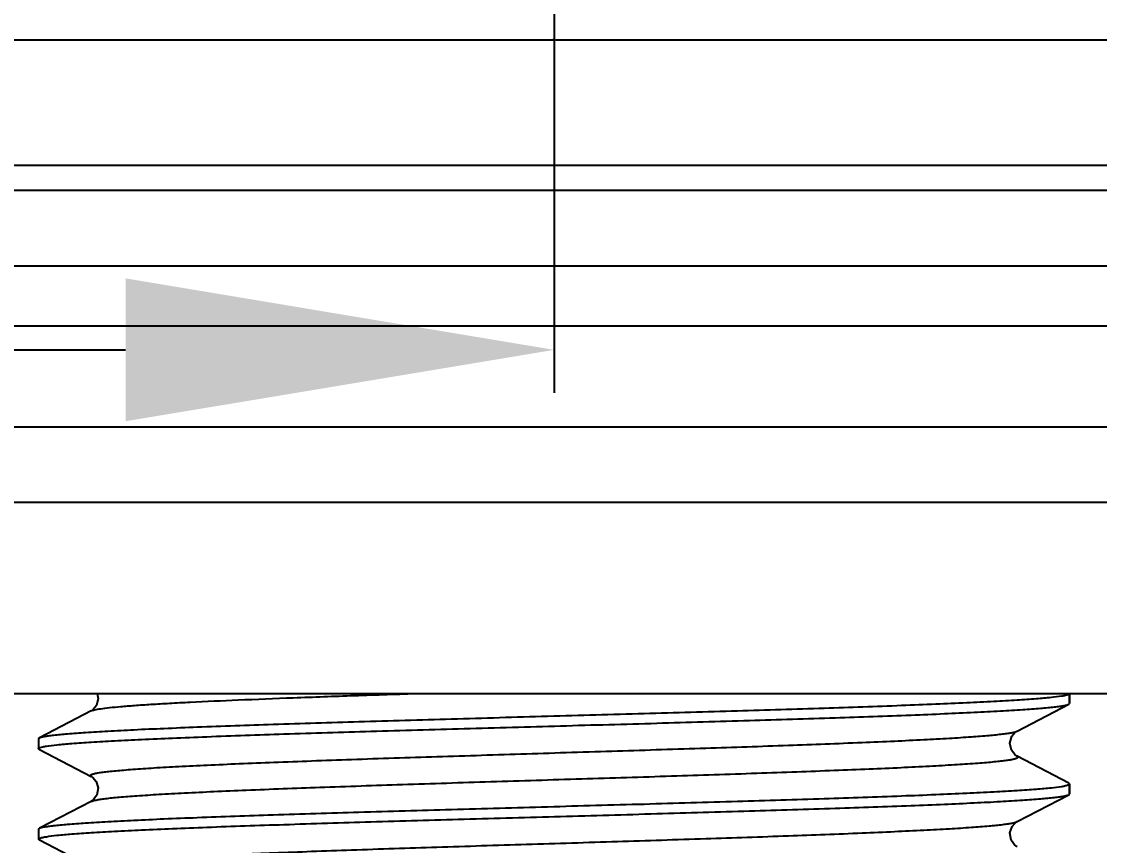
# Model space of a CAD drawing. Header units: millimetres. Extents: x 3495 to 4455, y 26793 to 27144.
# Drawn here: x 4217.51 to 4238.89, y 26972.76 to 26989.1 of the extents above; entities that cross this region are included whole.
import ezdxf

# ---------------------------------------------------------------- set-up
doc = ezdxf.new("R2010")
doc.units = ezdxf.units.MM
doc.styles.get("Standard").update_dxf_attribs({"font": ''})
doc.styles.get('Standard').set_extended_font_data('SimSun')
doc.dimstyles.new('副本 ISO-25-2bei', dxfattribs={"dimscale": 1.7, "dimtxt": 5, "dimasz": 5, "dimexe": 0.5, "dimexo": 0.625, "dimgap": 1, "dimtad": 1, "dimlfac": 0.0393, "dimdsep": 46, "dimtxsty": 'Standard', "dimcen": 2.5, "dimclrd": 1, "dimclre": 1, "dimclrt": 3, "dimadec": 0, "dimazin": 0, "dimtfac": 1, "dimtmove": 0, "dimatfit": 3, "dimfxl": 0, "dimarcsym": 0})

# ---------------------------------------------------------------- blocks, each defined once
blk = doc.blocks.new('*D17')
at = {"color": 1, "lineweight": -2, "transparency": 16777216}
for p, q in [((4128.579, 27040.743), (4128.579, 26981.739)), ((4228.078, 27004.13), (4228.078, 26981.739)), ((4137.079, 26982.589), (4219.578, 26982.589))]:
    blk.add_line(p, q, dxfattribs=at)
at = {"color": 1, "transparency": 16777216}
for points in [[(4137.079, 26984.006), (4137.079, 26981.173), (4128.579, 26982.589)], [(4219.578, 26984.006), (4219.578, 26981.173), (4228.078, 26982.589)]]:
    blk.add_solid(points, dxfattribs=at)
at = {"layer": 'Defpoints', "color": 0, "transparency": 16777216}
for p in [(4128.579, 27041.805), (4228.078, 27005.193), (4228.078, 26982.589)]:
    blk.add_point(p, dxfattribs=at)
at = {"color": 3, "transparency": 16777216, "insert": (4178.328, 26988.539), "char_height": 8.5, "attachment_point": 5}
blk.add_mtext('3.91', dxfattribs=at)

msp = doc.modelspace()

# ---------------------------------------------------------------- linework, layer by layer
for points in [[(4205.884, 26988.74), (4205.884, 26988.74), (4250.27, 26988.74), (4250.27, 26988.74)], [(4250.042, 26986.247), (4250.042, 26986.247), (4206.114, 26986.247), (4206.114, 26986.247)], [(4249.273, 26985.749), (4249.273, 26985.749), (4206.882, 26985.749), (4206.882, 26985.749)], [(4205.884, 26984.253), (4205.884, 26984.253), (4250.27, 26984.253), (4250.27, 26984.253)], [(4246.766, 26983.057), (4246.766, 26983.057), (4209.389, 26983.057), (4209.389, 26983.057)], [(4211.464, 26981.062), (4211.464, 26981.062), (4244.692, 26981.062), (4244.692, 26981.062)], [(4211.464, 26979.566), (4211.464, 26979.566), (4244.692, 26979.566), (4244.692, 26979.566)], [(4213.505, 26975.777), (4213.505, 26975.777), (4242.649, 26975.777), (4242.649, 26975.777)], [(4238.301, 26975.777), (4238.301, 26975.777), (4238.301, 26975.777), (4238.301, 26975.777)], [(4238.301, 26975.777), (4238.301, 26975.777), (4238.301, 26975.578), (4238.301, 26975.578)], [(4238.301, 26975.777), (4238.301, 26975.777), (4238.301, 26975.777), (4238.301, 26975.777)], [(4238.301, 26975.578), (4238.301, 26975.578), (4238.301, 26975.777), (4238.301, 26975.777)], [(4237.262, 26975.028), (4237.262, 26975.028), (4238.286, 26975.563), (4238.286, 26975.563)], [(4238.286, 26975.563), (4238.286, 26975.563), (4238.301, 26975.578), (4238.301, 26975.578)], [(4238.286, 26975.563), (4238.286, 26975.563), (4238.286, 26975.563), (4238.286, 26975.563)], [(4238.301, 26975.578), (4238.301, 26975.578), (4238.301, 26975.578), (4238.301, 26975.578)], [(4218.893, 26975.429), (4218.893, 26975.429), (4217.868, 26974.895), (4217.868, 26974.895)], [(4218.893, 26975.429), (4218.893, 26975.429), (4218.893, 26975.429), (4218.893, 26975.429)], [(4237.258, 26975.027), (4237.258, 26975.027), (4237.262, 26975.028), (4237.262, 26975.028)], [(4237.262, 26975.028), (4237.262, 26975.028), (4237.262, 26975.028), (4237.262, 26975.028)], [(4217.853, 26974.88), (4217.853, 26974.88), (4217.868, 26974.895), (4217.868, 26974.895)], [(4217.853, 26974.88), (4217.853, 26974.88), (4217.853, 26974.88), (4217.853, 26974.88)], [(4217.853, 26974.88), (4217.853, 26974.88), (4217.853, 26974.68), (4217.853, 26974.68)], [(4217.868, 26974.895), (4217.868, 26974.895), (4217.868, 26974.895), (4217.868, 26974.895)], [(4217.868, 26974.665), (4217.868, 26974.665), (4217.853, 26974.68), (4217.853, 26974.68)], [(4217.868, 26974.665), (4217.868, 26974.665), (4218.893, 26974.131), (4218.893, 26974.131)], [(4238.286, 26973.998), (4238.286, 26973.998), (4237.262, 26974.532), (4237.262, 26974.532)], [(4238.301, 26973.982), (4238.301, 26973.982), (4238.286, 26973.998), (4238.286, 26973.998)], [(4238.301, 26973.982), (4238.301, 26973.982), (4238.301, 26973.982), (4238.301, 26973.982)], [(4238.301, 26973.982), (4238.301, 26973.982), (4238.301, 26973.783), (4238.301, 26973.783)], [(4238.301, 26973.982), (4238.301, 26973.982), (4238.301, 26973.982), (4238.301, 26973.982)], [(4238.301, 26973.783), (4238.301, 26973.783), (4238.301, 26973.982), (4238.301, 26973.982)], [(4218.893, 26973.634), (4218.893, 26973.634), (4217.868, 26973.101), (4217.868, 26973.101)], [(4218.893, 26973.634), (4218.893, 26973.634), (4218.893, 26973.634), (4218.893, 26973.634)], [(4237.262, 26973.234), (4237.262, 26973.234), (4238.286, 26973.768), (4238.286, 26973.768)], [(4238.286, 26973.768), (4238.286, 26973.768), (4238.301, 26973.783), (4238.301, 26973.783)], [(4238.286, 26973.768), (4238.286, 26973.768), (4238.286, 26973.768), (4238.286, 26973.768)], [(4238.301, 26973.783), (4238.301, 26973.783), (4238.301, 26973.783), (4238.301, 26973.783)], [(4237.26, 26973.233), (4237.26, 26973.233), (4237.262, 26973.234), (4237.262, 26973.234)], [(4237.262, 26973.234), (4237.262, 26973.234), (4237.262, 26973.234), (4237.262, 26973.234)], [(4217.853, 26973.085), (4217.853, 26973.085), (4217.868, 26973.101), (4217.868, 26973.101)], [(4217.853, 26973.085), (4217.853, 26973.085), (4217.853, 26973.085), (4217.853, 26973.085)], [(4217.853, 26973.085), (4217.853, 26973.085), (4217.853, 26972.886), (4217.853, 26972.886)], [(4217.868, 26973.101), (4217.868, 26973.101), (4217.868, 26973.101), (4217.868, 26973.101)], [(4217.868, 26972.871), (4217.868, 26972.871), (4217.853, 26972.886), (4217.853, 26972.886)], [(4217.868, 26972.871), (4217.868, 26972.871), (4218.893, 26972.336), (4218.893, 26972.336)]]:
    msp.add_open_spline(points, degree=3)
for points, knots in [([(4228.088, 26988.74), (4228.088, 26988.746), (4228.083, 26988.75), (4228.078, 26988.75), (4228.078, 26988.75), (4228.072, 26988.75), (4228.068, 26988.746), (4228.068, 26988.74), (4228.068, 26988.74), (4228.068, 26988.734), (4228.072, 26988.73), (4228.078, 26988.73), (4228.078, 26988.73), (4228.083, 26988.73), (4228.088, 26988.734), (4228.088, 26988.74)], [0, 0, 0, 0, 0.25, 0.25, 0.25, 0.25, 0.5, 0.5, 0.5, 0.5, 0.75, 0.75, 0.75, 0.75, 1, 1, 1, 1]), ([(4219.012, 26975.777), (4219.012, 26975.777), (4219.037, 26975.677), (4219.037, 26975.677), (4219.037, 26975.677), (4219.037, 26975.677), (4218.999, 26975.536), (4218.999, 26975.536), (4218.999, 26975.536), (4218.999, 26975.536), (4218.933, 26975.456), (4218.933, 26975.456), (4218.933, 26975.456), (4218.933, 26975.456), (4218.893, 26975.429), (4218.893, 26975.429)], [0, 0, 0, 0, 0.25, 0.25, 0.25, 0.25, 0.5, 0.5, 0.5, 0.5, 0.75, 0.75, 0.75, 0.75, 1, 1, 1, 1]), ([(4218.893, 26975.429), (4218.902, 26975.434), (4218.911, 26975.437), (4218.92, 26975.441), (4218.92, 26975.441), (4218.934, 26975.445), (4218.948, 26975.448), (4218.962, 26975.451), (4218.962, 26975.451), (4219.002, 26975.46), (4219.042, 26975.467), (4219.082, 26975.473), (4219.082, 26975.473), (4219.14, 26975.481), (4219.198, 26975.488), (4219.256, 26975.495), (4219.256, 26975.495), (4219.331, 26975.503), (4219.406, 26975.51), (4219.48, 26975.516), (4219.48, 26975.516), (4219.572, 26975.524), (4219.663, 26975.531), (4219.755, 26975.538), (4219.755, 26975.538), (4219.863, 26975.546), (4219.97, 26975.553), (4220.077, 26975.56), (4220.077, 26975.56), (4220.2, 26975.568), (4220.323, 26975.574), (4220.446, 26975.582), (4220.446, 26975.582), (4220.584, 26975.589), (4220.722, 26975.597), (4220.859, 26975.603), (4220.859, 26975.603), (4221.175, 26975.619), (4221.492, 26975.633), (4221.809, 26975.647), (4221.809, 26975.647), (4222.173, 26975.662), (4222.538, 26975.677), (4222.903, 26975.691), (4222.903, 26975.691), (4223.307, 26975.706), (4223.712, 26975.72), (4224.117, 26975.734), (4224.117, 26975.734), (4224.551, 26975.749), (4224.987, 26975.763), (4225.422, 26975.777)], [0, 0, 0, 0, 0.076923, 0.076923, 0.076923, 0.076923, 0.153846, 0.153846, 0.153846, 0.153846, 0.230769, 0.230769, 0.230769, 0.230769, 0.307692, 0.307692, 0.307692, 0.307692, 0.384615, 0.384615, 0.384615, 0.384615, 0.461538, 0.461538, 0.461538, 0.461538, 0.538462, 0.538462, 0.538462, 0.538462, 0.615385, 0.615385, 0.615385, 0.615385, 0.692308, 0.692308, 0.692308, 0.692308, 0.769231, 0.769231, 0.769231, 0.769231, 0.846154, 0.846154, 0.846154, 0.846154, 0.923077, 0.923077, 0.923077, 0.923077, 1, 1, 1, 1]), ([(4238.269, 26975.755), (4238.277, 26975.757), (4238.284, 26975.76), (4238.291, 26975.765), (4238.291, 26975.765), (4238.295, 26975.767), (4238.299, 26975.77), (4238.3, 26975.775)], [0, 0, 0, 0, 0.5, 0.5, 0.5, 0.5, 1, 1, 1, 1]), ([(4217.868, 26974.895), (4217.88, 26974.901), (4217.893, 26974.905), (4217.906, 26974.909), (4217.906, 26974.909), (4217.926, 26974.914), (4217.945, 26974.918), (4217.965, 26974.922), (4217.965, 26974.922), (4217.992, 26974.927), (4218.02, 26974.931), (4218.047, 26974.935), (4218.047, 26974.935), (4218.082, 26974.94), (4218.116, 26974.944), (4218.151, 26974.949), (4218.151, 26974.949), (4218.242, 26974.959), (4218.334, 26974.968), (4218.425, 26974.976), (4218.425, 26974.976), (4218.545, 26974.986), (4218.664, 26974.994), (4218.784, 26975.003), (4218.784, 26975.003), (4218.931, 26975.013), (4219.077, 26975.021), (4219.224, 26975.029), (4219.224, 26975.029), (4219.398, 26975.039), (4219.571, 26975.048), (4219.744, 26975.057), (4219.744, 26975.057), (4219.941, 26975.066), (4220.139, 26975.075), (4220.337, 26975.083), (4220.337, 26975.083), (4220.557, 26975.092), (4220.778, 26975.102), (4220.998, 26975.11), (4220.998, 26975.11), (4221.499, 26975.13), (4222.001, 26975.147), (4222.502, 26975.164), (4222.502, 26975.164), (4223.069, 26975.183), (4223.636, 26975.2), (4224.203, 26975.218), (4224.203, 26975.218), (4224.816, 26975.236), (4225.428, 26975.254), (4226.04, 26975.271), (4226.04, 26975.271), (4226.677, 26975.289), (4227.312, 26975.308), (4227.949, 26975.325), (4227.949, 26975.325), (4228.587, 26975.342), (4229.225, 26975.361), (4229.862, 26975.379), (4229.862, 26975.379), (4230.48, 26975.397), (4231.096, 26975.414), (4231.714, 26975.432), (4231.714, 26975.432), (4232.288, 26975.45), (4232.862, 26975.467), (4233.435, 26975.486), (4233.435, 26975.486), (4233.947, 26975.503), (4234.458, 26975.52), (4234.969, 26975.54), (4234.969, 26975.54), (4235.195, 26975.549), (4235.421, 26975.558), (4235.648, 26975.567), (4235.648, 26975.567), (4235.852, 26975.575), (4236.056, 26975.584), (4236.26, 26975.593), (4236.26, 26975.593), (4236.439, 26975.602), (4236.619, 26975.611), (4236.799, 26975.621), (4236.799, 26975.621), (4236.953, 26975.628), (4237.107, 26975.637), (4237.262, 26975.647), (4237.262, 26975.647), (4237.389, 26975.656), (4237.516, 26975.664), (4237.642, 26975.674), (4237.642, 26975.674), (4237.742, 26975.682), (4237.841, 26975.691), (4237.94, 26975.701), (4237.94, 26975.701), (4238.009, 26975.708), (4238.079, 26975.716), (4238.149, 26975.728), (4238.149, 26975.728), (4238.173, 26975.732), (4238.196, 26975.736), (4238.22, 26975.741), (4238.22, 26975.741), (4238.237, 26975.745), (4238.254, 26975.749), (4238.269, 26975.755)], [0, 0, 0, 0, 0.037037, 0.037037, 0.037037, 0.037037, 0.074074, 0.074074, 0.074074, 0.074074, 0.111111, 0.111111, 0.111111, 0.111111, 0.148148, 0.148148, 0.148148, 0.148148, 0.185185, 0.185185, 0.185185, 0.185185, 0.222222, 0.222222, 0.222222, 0.222222, 0.259259, 0.259259, 0.259259, 0.259259, 0.296296, 0.296296, 0.296296, 0.296296, 0.333333, 0.333333, 0.333333, 0.333333, 0.37037, 0.37037, 0.37037, 0.37037, 0.407407, 0.407407, 0.407407, 0.407407, 0.444444, 0.444444, 0.444444, 0.444444, 0.481481, 0.481481, 0.481481, 0.481481, 0.518519, 0.518519, 0.518519, 0.518519, 0.555556, 0.555556, 0.555556, 0.555556, 0.592593, 0.592593, 0.592593, 0.592593, 0.62963, 0.62963, 0.62963, 0.62963, 0.666667, 0.666667, 0.666667, 0.666667, 0.703704, 0.703704, 0.703704, 0.703704, 0.740741, 0.740741, 0.740741, 0.740741, 0.777778, 0.777778, 0.777778, 0.777778, 0.814815, 0.814815, 0.814815, 0.814815, 0.851852, 0.851852, 0.851852, 0.851852, 0.888889, 0.888889, 0.888889, 0.888889, 0.925926, 0.925926, 0.925926, 0.925926, 0.962963, 0.962963, 0.962963, 0.962963, 1, 1, 1, 1]), ([(4217.886, 26974.703), (4217.902, 26974.709), (4217.918, 26974.713), (4217.935, 26974.716), (4217.935, 26974.716), (4217.958, 26974.722), (4217.982, 26974.726), (4218.006, 26974.73), (4218.006, 26974.73), (4218.075, 26974.741), (4218.146, 26974.749), (4218.216, 26974.757), (4218.216, 26974.757), (4218.315, 26974.767), (4218.413, 26974.776), (4218.512, 26974.783), (4218.512, 26974.783), (4218.639, 26974.793), (4218.767, 26974.802), (4218.894, 26974.811), (4218.894, 26974.811), (4219.047, 26974.82), (4219.202, 26974.829), (4219.356, 26974.837), (4219.356, 26974.837), (4219.536, 26974.847), (4219.715, 26974.856), (4219.896, 26974.864), (4219.896, 26974.864), (4220.099, 26974.874), (4220.303, 26974.882), (4220.507, 26974.891), (4220.507, 26974.891), (4220.733, 26974.9), (4220.959, 26974.91), (4221.186, 26974.918), (4221.186, 26974.918), (4221.697, 26974.937), (4222.208, 26974.954), (4222.719, 26974.972), (4222.719, 26974.972), (4223.293, 26974.99), (4223.867, 26975.008), (4224.442, 26975.025), (4224.442, 26975.025), (4225.058, 26975.043), (4225.676, 26975.062), (4226.292, 26975.079), (4226.292, 26975.079), (4226.93, 26975.097), (4227.568, 26975.115), (4228.206, 26975.133), (4228.206, 26975.133), (4228.842, 26975.151), (4229.479, 26975.168), (4230.115, 26975.186), (4230.115, 26975.186), (4230.727, 26975.204), (4231.34, 26975.222), (4231.952, 26975.24), (4231.952, 26975.24), (4232.519, 26975.257), (4233.085, 26975.275), (4233.653, 26975.294), (4233.653, 26975.294), (4234.154, 26975.311), (4234.655, 26975.328), (4235.157, 26975.347), (4235.157, 26975.347), (4235.377, 26975.356), (4235.597, 26975.365), (4235.818, 26975.375), (4235.818, 26975.375), (4236.015, 26975.383), (4236.213, 26975.392), (4236.411, 26975.401), (4236.411, 26975.401), (4236.584, 26975.41), (4236.757, 26975.419), (4236.93, 26975.428), (4236.93, 26975.428), (4237.077, 26975.436), (4237.224, 26975.446), (4237.371, 26975.455), (4237.371, 26975.455), (4237.491, 26975.463), (4237.611, 26975.472), (4237.73, 26975.482), (4237.73, 26975.482), (4237.822, 26975.49), (4237.913, 26975.498), (4238.004, 26975.509), (4238.004, 26975.509), (4238.038, 26975.513), (4238.073, 26975.517), (4238.108, 26975.522), (4238.108, 26975.522), (4238.136, 26975.526), (4238.162, 26975.53), (4238.19, 26975.535), (4238.19, 26975.535), (4238.21, 26975.539), (4238.23, 26975.544), (4238.25, 26975.549), (4238.25, 26975.549), (4238.262, 26975.553), (4238.274, 26975.557), (4238.286, 26975.563)], [0, 0, 0, 0, 0.037037, 0.037037, 0.037037, 0.037037, 0.074074, 0.074074, 0.074074, 0.074074, 0.111111, 0.111111, 0.111111, 0.111111, 0.148148, 0.148148, 0.148148, 0.148148, 0.185185, 0.185185, 0.185185, 0.185185, 0.222222, 0.222222, 0.222222, 0.222222, 0.259259, 0.259259, 0.259259, 0.259259, 0.296296, 0.296296, 0.296296, 0.296296, 0.333333, 0.333333, 0.333333, 0.333333, 0.37037, 0.37037, 0.37037, 0.37037, 0.407407, 0.407407, 0.407407, 0.407407, 0.444444, 0.444444, 0.444444, 0.444444, 0.481481, 0.481481, 0.481481, 0.481481, 0.518519, 0.518519, 0.518519, 0.518519, 0.555556, 0.555556, 0.555556, 0.555556, 0.592593, 0.592593, 0.592593, 0.592593, 0.62963, 0.62963, 0.62963, 0.62963, 0.666667, 0.666667, 0.666667, 0.666667, 0.703704, 0.703704, 0.703704, 0.703704, 0.740741, 0.740741, 0.740741, 0.740741, 0.777778, 0.777778, 0.777778, 0.777778, 0.814815, 0.814815, 0.814815, 0.814815, 0.851852, 0.851852, 0.851852, 0.851852, 0.888889, 0.888889, 0.888889, 0.888889, 0.925926, 0.925926, 0.925926, 0.925926, 0.962963, 0.962963, 0.962963, 0.962963, 1, 1, 1, 1]), ([(4218.893, 26974.131), (4218.887, 26974.134), (4218.879, 26974.139), (4218.877, 26974.145), (4218.877, 26974.145), (4218.877, 26974.148), (4218.877, 26974.15), (4218.878, 26974.152), (4218.878, 26974.152), (4218.879, 26974.155), (4218.881, 26974.157), (4218.884, 26974.159), (4218.884, 26974.159), (4218.887, 26974.162), (4218.891, 26974.164), (4218.895, 26974.166), (4218.895, 26974.166), (4218.9, 26974.168), (4218.906, 26974.171), (4218.912, 26974.173), (4218.912, 26974.173), (4218.919, 26974.176), (4218.927, 26974.178), (4218.934, 26974.18), (4218.934, 26974.18), (4218.944, 26974.183), (4218.954, 26974.185), (4218.963, 26974.188), (4218.963, 26974.188), (4218.987, 26974.193), (4219.011, 26974.198), (4219.036, 26974.201), (4219.036, 26974.201), (4219.067, 26974.207), (4219.098, 26974.211), (4219.13, 26974.215), (4219.13, 26974.215), (4219.169, 26974.221), (4219.207, 26974.225), (4219.246, 26974.229), (4219.246, 26974.229), (4219.292, 26974.234), (4219.337, 26974.239), (4219.383, 26974.243), (4219.383, 26974.243), (4219.435, 26974.248), (4219.489, 26974.253), (4219.541, 26974.257), (4219.541, 26974.257), (4219.601, 26974.262), (4219.66, 26974.266), (4219.72, 26974.271), (4219.72, 26974.271), (4219.858, 26974.281), (4219.998, 26974.291), (4220.137, 26974.3), (4220.137, 26974.3), (4220.301, 26974.31), (4220.466, 26974.319), (4220.631, 26974.327), (4220.631, 26974.327), (4220.819, 26974.337), (4221.008, 26974.346), (4221.196, 26974.355), (4221.196, 26974.355), (4221.407, 26974.365), (4221.617, 26974.374), (4221.828, 26974.384), (4221.828, 26974.384), (4222.059, 26974.394), (4222.29, 26974.403), (4222.52, 26974.412), (4222.52, 26974.412), (4222.768, 26974.421), (4223.017, 26974.43), (4223.265, 26974.439), (4223.265, 26974.439), (4223.529, 26974.449), (4223.794, 26974.458), (4224.057, 26974.468), (4224.057, 26974.468), (4224.621, 26974.487), (4225.185, 26974.506), (4225.749, 26974.524), (4225.749, 26974.524), (4226.343, 26974.542), (4226.936, 26974.561), (4227.53, 26974.58), (4227.53, 26974.58), (4228.131, 26974.599), (4228.732, 26974.617), (4229.332, 26974.636), (4229.332, 26974.636), (4229.917, 26974.655), (4230.501, 26974.673), (4231.086, 26974.692), (4231.086, 26974.692), (4231.632, 26974.71), (4232.179, 26974.728), (4232.725, 26974.748), (4232.725, 26974.748), (4233.212, 26974.766), (4233.698, 26974.784), (4234.185, 26974.804), (4234.185, 26974.804), (4234.4, 26974.813), (4234.614, 26974.822), (4234.83, 26974.832), (4234.83, 26974.832), (4235.023, 26974.841), (4235.217, 26974.851), (4235.41, 26974.861), (4235.41, 26974.861), (4235.58, 26974.869), (4235.749, 26974.878), (4235.919, 26974.888), (4235.919, 26974.888), (4236.063, 26974.897), (4236.209, 26974.906), (4236.353, 26974.916), (4236.353, 26974.916), (4236.471, 26974.925), (4236.589, 26974.934), (4236.707, 26974.944), (4236.707, 26974.944), (4236.798, 26974.953), (4236.889, 26974.961), (4236.978, 26974.973), (4236.978, 26974.973), (4237.013, 26974.977), (4237.047, 26974.981), (4237.082, 26974.986), (4237.082, 26974.986), (4237.11, 26974.99), (4237.137, 26974.995), (4237.164, 26975), (4237.164, 26975), (4237.184, 26975.004), (4237.204, 26975.008), (4237.224, 26975.014), (4237.224, 26975.014), (4237.237, 26975.018), (4237.25, 26975.023), (4237.262, 26975.028)], [0, 0, 0, 0, 0.027778, 0.027778, 0.027778, 0.027778, 0.055556, 0.055556, 0.055556, 0.055556, 0.083333, 0.083333, 0.083333, 0.083333, 0.111111, 0.111111, 0.111111, 0.111111, 0.138889, 0.138889, 0.138889, 0.138889, 0.166667, 0.166667, 0.166667, 0.166667, 0.194444, 0.194444, 0.194444, 0.194444, 0.222222, 0.222222, 0.222222, 0.222222, 0.25, 0.25, 0.25, 0.25, 0.277778, 0.277778, 0.277778, 0.277778, 0.305556, 0.305556, 0.305556, 0.305556, 0.333333, 0.333333, 0.333333, 0.333333, 0.361111, 0.361111, 0.361111, 0.361111, 0.388889, 0.388889, 0.388889, 0.388889, 0.416667, 0.416667, 0.416667, 0.416667, 0.444444, 0.444444, 0.444444, 0.444444, 0.472222, 0.472222, 0.472222, 0.472222, 0.5, 0.5, 0.5, 0.5, 0.527778, 0.527778, 0.527778, 0.527778, 0.555556, 0.555556, 0.555556, 0.555556, 0.583333, 0.583333, 0.583333, 0.583333, 0.611111, 0.611111, 0.611111, 0.611111, 0.638889, 0.638889, 0.638889, 0.638889, 0.666667, 0.666667, 0.666667, 0.666667, 0.694444, 0.694444, 0.694444, 0.694444, 0.722222, 0.722222, 0.722222, 0.722222, 0.75, 0.75, 0.75, 0.75, 0.777778, 0.777778, 0.777778, 0.777778, 0.805556, 0.805556, 0.805556, 0.805556, 0.833333, 0.833333, 0.833333, 0.833333, 0.861111, 0.861111, 0.861111, 0.861111, 0.888889, 0.888889, 0.888889, 0.888889, 0.916667, 0.916667, 0.916667, 0.916667, 0.944444, 0.944444, 0.944444, 0.944444, 0.972222, 0.972222, 0.972222, 0.972222, 1, 1, 1, 1]), ([(4237.262, 26974.532), (4237.262, 26974.532), (4237.258, 26974.534), (4237.258, 26974.534), (4237.258, 26974.534), (4237.258, 26974.534), (4237.216, 26974.564), (4237.216, 26974.564), (4237.216, 26974.564), (4237.216, 26974.564), (4237.151, 26974.648), (4237.151, 26974.648), (4237.151, 26974.648), (4237.151, 26974.648), (4237.117, 26974.791), (4237.117, 26974.791), (4237.117, 26974.791), (4237.117, 26974.791), (4237.157, 26974.925), (4237.157, 26974.925), (4237.157, 26974.925), (4237.157, 26974.925), (4237.218, 26974.998), (4237.218, 26974.998), (4237.218, 26974.998), (4237.218, 26974.998), (4237.258, 26975.027), (4237.258, 26975.027)], [0, 0, 0, 0, 0.142857, 0.142857, 0.142857, 0.142857, 0.285714, 0.285714, 0.285714, 0.285714, 0.428571, 0.428571, 0.428571, 0.428571, 0.571429, 0.571429, 0.571429, 0.571429, 0.714286, 0.714286, 0.714286, 0.714286, 0.857143, 0.857143, 0.857143, 0.857143, 1, 1, 1, 1]), ([(4217.854, 26974.684), (4217.856, 26974.688), (4217.86, 26974.69), (4217.864, 26974.693), (4217.864, 26974.693), (4217.871, 26974.698), (4217.878, 26974.7), (4217.886, 26974.703)], [0, 0, 0, 0, 0.5, 0.5, 0.5, 0.5, 1, 1, 1, 1]), ([(4217.853, 26974.68), (4217.853, 26974.681), (4217.854, 26974.681), (4217.854, 26974.682), (4217.854, 26974.682), (4217.854, 26974.683), (4217.854, 26974.683), (4217.854, 26974.684)], [0, 0, 0, 0, 0.5, 0.5, 0.5, 0.5, 1, 1, 1, 1]), ([(4218.893, 26973.634), (4218.905, 26973.641), (4218.918, 26973.645), (4218.931, 26973.648), (4218.931, 26973.648), (4218.951, 26973.654), (4218.971, 26973.658), (4218.991, 26973.662), (4218.991, 26973.662), (4219.018, 26973.668), (4219.046, 26973.672), (4219.073, 26973.677), (4219.073, 26973.677), (4219.107, 26973.682), (4219.142, 26973.687), (4219.176, 26973.691), (4219.176, 26973.691), (4219.267, 26973.701), (4219.357, 26973.711), (4219.448, 26973.719), (4219.448, 26973.719), (4219.566, 26973.729), (4219.684, 26973.738), (4219.802, 26973.746), (4219.802, 26973.746), (4219.946, 26973.757), (4220.091, 26973.766), (4220.236, 26973.775), (4220.236, 26973.775), (4220.406, 26973.785), (4220.575, 26973.794), (4220.745, 26973.803), (4220.745, 26973.803), (4220.939, 26973.813), (4221.132, 26973.822), (4221.325, 26973.831), (4221.325, 26973.831), (4221.54, 26973.84), (4221.755, 26973.85), (4221.971, 26973.859), (4221.971, 26973.859), (4222.457, 26973.879), (4222.944, 26973.898), (4223.43, 26973.915), (4223.43, 26973.915), (4223.976, 26973.934), (4224.522, 26973.953), (4225.068, 26973.971), (4225.068, 26973.971), (4225.653, 26973.99), (4226.238, 26974.009), (4226.822, 26974.027), (4226.822, 26974.027), (4227.423, 26974.045), (4228.024, 26974.065), (4228.624, 26974.083), (4228.624, 26974.083), (4229.218, 26974.102), (4229.812, 26974.12), (4230.406, 26974.139), (4230.406, 26974.139), (4230.97, 26974.158), (4231.533, 26974.176), (4232.098, 26974.195), (4232.098, 26974.195), (4232.362, 26974.204), (4232.625, 26974.213), (4232.889, 26974.223), (4232.889, 26974.223), (4233.138, 26974.232), (4233.386, 26974.242), (4233.635, 26974.252), (4233.635, 26974.252), (4233.866, 26974.261), (4234.096, 26974.27), (4234.327, 26974.28), (4234.327, 26974.28), (4234.537, 26974.288), (4234.748, 26974.297), (4234.958, 26974.307), (4234.958, 26974.307), (4235.147, 26974.316), (4235.336, 26974.325), (4235.524, 26974.335), (4235.524, 26974.335), (4235.689, 26974.345), (4235.853, 26974.354), (4236.018, 26974.364), (4236.018, 26974.364), (4236.157, 26974.372), (4236.296, 26974.381), (4236.435, 26974.392), (4236.435, 26974.392), (4236.495, 26974.396), (4236.554, 26974.4), (4236.613, 26974.405), (4236.613, 26974.405), (4236.667, 26974.41), (4236.719, 26974.414), (4236.772, 26974.419), (4236.772, 26974.419), (4236.818, 26974.424), (4236.864, 26974.429), (4236.909, 26974.433), (4236.909, 26974.433), (4236.948, 26974.438), (4236.987, 26974.443), (4237.025, 26974.448), (4237.025, 26974.448), (4237.056, 26974.452), (4237.088, 26974.457), (4237.12, 26974.462), (4237.12, 26974.462), (4237.144, 26974.466), (4237.168, 26974.47), (4237.192, 26974.476), (4237.192, 26974.476), (4237.202, 26974.478), (4237.211, 26974.48), (4237.22, 26974.483), (4237.22, 26974.483), (4237.228, 26974.485), (4237.235, 26974.487), (4237.242, 26974.49), (4237.242, 26974.49), (4237.248, 26974.492), (4237.254, 26974.494), (4237.26, 26974.497), (4237.26, 26974.497), (4237.264, 26974.499), (4237.267, 26974.501), (4237.272, 26974.504), (4237.272, 26974.504), (4237.274, 26974.506), (4237.276, 26974.508), (4237.277, 26974.511), (4237.277, 26974.511), (4237.278, 26974.513), (4237.278, 26974.516), (4237.277, 26974.517), (4237.277, 26974.517), (4237.276, 26974.525), (4237.268, 26974.528), (4237.262, 26974.532)], [0, 0, 0, 0, 0.027778, 0.027778, 0.027778, 0.027778, 0.055556, 0.055556, 0.055556, 0.055556, 0.083333, 0.083333, 0.083333, 0.083333, 0.111111, 0.111111, 0.111111, 0.111111, 0.138889, 0.138889, 0.138889, 0.138889, 0.166667, 0.166667, 0.166667, 0.166667, 0.194444, 0.194444, 0.194444, 0.194444, 0.222222, 0.222222, 0.222222, 0.222222, 0.25, 0.25, 0.25, 0.25, 0.277778, 0.277778, 0.277778, 0.277778, 0.305556, 0.305556, 0.305556, 0.305556, 0.333333, 0.333333, 0.333333, 0.333333, 0.361111, 0.361111, 0.361111, 0.361111, 0.388889, 0.388889, 0.388889, 0.388889, 0.416667, 0.416667, 0.416667, 0.416667, 0.444444, 0.444444, 0.444444, 0.444444, 0.472222, 0.472222, 0.472222, 0.472222, 0.5, 0.5, 0.5, 0.5, 0.527778, 0.527778, 0.527778, 0.527778, 0.555556, 0.555556, 0.555556, 0.555556, 0.583333, 0.583333, 0.583333, 0.583333, 0.611111, 0.611111, 0.611111, 0.611111, 0.638889, 0.638889, 0.638889, 0.638889, 0.666667, 0.666667, 0.666667, 0.666667, 0.694444, 0.694444, 0.694444, 0.694444, 0.722222, 0.722222, 0.722222, 0.722222, 0.75, 0.75, 0.75, 0.75, 0.777778, 0.777778, 0.777778, 0.777778, 0.805556, 0.805556, 0.805556, 0.805556, 0.833333, 0.833333, 0.833333, 0.833333, 0.861111, 0.861111, 0.861111, 0.861111, 0.888889, 0.888889, 0.888889, 0.888889, 0.916667, 0.916667, 0.916667, 0.916667, 0.944444, 0.944444, 0.944444, 0.944444, 0.972222, 0.972222, 0.972222, 0.972222, 1, 1, 1, 1]), ([(4218.893, 26974.131), (4218.893, 26974.131), (4218.897, 26974.129), (4218.897, 26974.129), (4218.897, 26974.129), (4218.897, 26974.129), (4218.936, 26974.102), (4218.936, 26974.102), (4218.936, 26974.102), (4218.936, 26974.102), (4218.995, 26974.031), (4218.995, 26974.031), (4218.995, 26974.031), (4218.995, 26974.031), (4219.037, 26973.902), (4219.037, 26973.902), (4219.037, 26973.902), (4219.037, 26973.902), (4219.008, 26973.758), (4219.008, 26973.758), (4219.008, 26973.758), (4219.008, 26973.758), (4218.942, 26973.669), (4218.942, 26973.669), (4218.942, 26973.669), (4218.942, 26973.669), (4218.896, 26973.636), (4218.896, 26973.636), (4218.896, 26973.636), (4218.896, 26973.636), (4218.893, 26973.634), (4218.893, 26973.634)], [0, 0, 0, 0, 0.125, 0.125, 0.125, 0.125, 0.25, 0.25, 0.25, 0.25, 0.375, 0.375, 0.375, 0.375, 0.5, 0.5, 0.5, 0.5, 0.625, 0.625, 0.625, 0.625, 0.75, 0.75, 0.75, 0.75, 0.875, 0.875, 0.875, 0.875, 1, 1, 1, 1]), ([(4217.868, 26973.101), (4217.88, 26973.107), (4217.893, 26973.111), (4217.906, 26973.114), (4217.906, 26973.114), (4217.926, 26973.119), (4217.945, 26973.123), (4217.965, 26973.127), (4217.965, 26973.127), (4217.992, 26973.132), (4218.02, 26973.136), (4218.047, 26973.141), (4218.047, 26973.141), (4218.082, 26973.146), (4218.116, 26973.15), (4218.151, 26973.154), (4218.151, 26973.154), (4218.242, 26973.165), (4218.334, 26973.173), (4218.425, 26973.181), (4218.425, 26973.181), (4218.545, 26973.191), (4218.664, 26973.2), (4218.784, 26973.208), (4218.784, 26973.208), (4218.931, 26973.218), (4219.077, 26973.226), (4219.224, 26973.235), (4219.224, 26973.235), (4219.398, 26973.244), (4219.571, 26973.253), (4219.744, 26973.262), (4219.744, 26973.262), (4219.941, 26973.271), (4220.139, 26973.28), (4220.337, 26973.289), (4220.337, 26973.289), (4220.557, 26973.298), (4220.778, 26973.307), (4220.998, 26973.315), (4220.998, 26973.315), (4221.499, 26973.335), (4222.001, 26973.352), (4222.502, 26973.369), (4222.502, 26973.369), (4223.069, 26973.388), (4223.636, 26973.406), (4224.203, 26973.423), (4224.203, 26973.423), (4224.816, 26973.441), (4225.428, 26973.459), (4226.04, 26973.476), (4226.04, 26973.476), (4226.677, 26973.495), (4227.312, 26973.512), (4227.949, 26973.53), (4227.949, 26973.53), (4228.587, 26973.548), (4229.225, 26973.566), (4229.862, 26973.583), (4229.862, 26973.583), (4230.48, 26973.602), (4231.096, 26973.619), (4231.714, 26973.637), (4231.714, 26973.637), (4232.288, 26973.655), (4232.862, 26973.672), (4233.435, 26973.691), (4233.435, 26973.691), (4233.947, 26973.708), (4234.458, 26973.726), (4234.969, 26973.745), (4234.969, 26973.745), (4235.195, 26973.754), (4235.421, 26973.762), (4235.648, 26973.772), (4235.648, 26973.772), (4235.852, 26973.78), (4236.056, 26973.79), (4236.26, 26973.799), (4236.26, 26973.799), (4236.439, 26973.807), (4236.619, 26973.816), (4236.799, 26973.825), (4236.799, 26973.825), (4236.953, 26973.834), (4237.107, 26973.843), (4237.262, 26973.853), (4237.262, 26973.853), (4237.389, 26973.86), (4237.516, 26973.869), (4237.642, 26973.879), (4237.642, 26973.879), (4237.742, 26973.888), (4237.841, 26973.896), (4237.94, 26973.906), (4237.94, 26973.906), (4238.009, 26973.913), (4238.079, 26973.922), (4238.149, 26973.933), (4238.149, 26973.933), (4238.173, 26973.937), (4238.196, 26973.942), (4238.22, 26973.947), (4238.22, 26973.947), (4238.237, 26973.95), (4238.254, 26973.954), (4238.269, 26973.96)], [0, 0, 0, 0, 0.037037, 0.037037, 0.037037, 0.037037, 0.074074, 0.074074, 0.074074, 0.074074, 0.111111, 0.111111, 0.111111, 0.111111, 0.148148, 0.148148, 0.148148, 0.148148, 0.185185, 0.185185, 0.185185, 0.185185, 0.222222, 0.222222, 0.222222, 0.222222, 0.259259, 0.259259, 0.259259, 0.259259, 0.296296, 0.296296, 0.296296, 0.296296, 0.333333, 0.333333, 0.333333, 0.333333, 0.37037, 0.37037, 0.37037, 0.37037, 0.407407, 0.407407, 0.407407, 0.407407, 0.444444, 0.444444, 0.444444, 0.444444, 0.481481, 0.481481, 0.481481, 0.481481, 0.518519, 0.518519, 0.518519, 0.518519, 0.555556, 0.555556, 0.555556, 0.555556, 0.592593, 0.592593, 0.592593, 0.592593, 0.62963, 0.62963, 0.62963, 0.62963, 0.666667, 0.666667, 0.666667, 0.666667, 0.703704, 0.703704, 0.703704, 0.703704, 0.740741, 0.740741, 0.740741, 0.740741, 0.777778, 0.777778, 0.777778, 0.777778, 0.814815, 0.814815, 0.814815, 0.814815, 0.851852, 0.851852, 0.851852, 0.851852, 0.888889, 0.888889, 0.888889, 0.888889, 0.925926, 0.925926, 0.925926, 0.925926, 0.962963, 0.962963, 0.962963, 0.962963, 1, 1, 1, 1]), ([(4238.269, 26973.96), (4238.277, 26973.962), (4238.284, 26973.966), (4238.291, 26973.97), (4238.291, 26973.97), (4238.295, 26973.972), (4238.299, 26973.976), (4238.3, 26973.98)], [0, 0, 0, 0, 0.5, 0.5, 0.5, 0.5, 1, 1, 1, 1]), ([(4238.3, 26973.98), (4238.301, 26973.98), (4238.301, 26973.981), (4238.301, 26973.981), (4238.301, 26973.981), (4238.301, 26973.981), (4238.301, 26973.982), (4238.301, 26973.982)], [0, 0, 0, 0, 0.5, 0.5, 0.5, 0.5, 1, 1, 1, 1]), ([(4217.886, 26972.908), (4217.902, 26972.914), (4217.918, 26972.918), (4217.935, 26972.921), (4217.935, 26972.921), (4217.958, 26972.927), (4217.982, 26972.931), (4218.006, 26972.935), (4218.006, 26972.935), (4218.075, 26972.946), (4218.146, 26972.954), (4218.216, 26972.962), (4218.216, 26972.962), (4218.315, 26972.972), (4218.413, 26972.981), (4218.512, 26972.989), (4218.512, 26972.989), (4218.639, 26972.999), (4218.767, 26973.008), (4218.894, 26973.016), (4218.894, 26973.016), (4219.047, 26973.025), (4219.202, 26973.034), (4219.356, 26973.043), (4219.356, 26973.043), (4219.536, 26973.052), (4219.715, 26973.061), (4219.896, 26973.069), (4219.896, 26973.069), (4220.099, 26973.079), (4220.303, 26973.087), (4220.507, 26973.096), (4220.507, 26973.096), (4220.733, 26973.106), (4220.959, 26973.115), (4221.186, 26973.123), (4221.186, 26973.123), (4221.697, 26973.142), (4222.208, 26973.16), (4222.719, 26973.176), (4222.719, 26973.176), (4223.293, 26973.195), (4223.867, 26973.213), (4224.442, 26973.23), (4224.442, 26973.23), (4225.058, 26973.249), (4225.676, 26973.267), (4226.292, 26973.284), (4226.292, 26973.284), (4226.93, 26973.303), (4227.568, 26973.32), (4228.206, 26973.338), (4228.206, 26973.338), (4228.842, 26973.356), (4229.479, 26973.373), (4230.115, 26973.392), (4230.115, 26973.392), (4230.727, 26973.409), (4231.34, 26973.427), (4231.952, 26973.446), (4231.952, 26973.446), (4232.519, 26973.462), (4233.085, 26973.48), (4233.653, 26973.499), (4233.653, 26973.499), (4234.154, 26973.516), (4234.655, 26973.534), (4235.157, 26973.553), (4235.157, 26973.553), (4235.377, 26973.561), (4235.597, 26973.57), (4235.818, 26973.579), (4235.818, 26973.579), (4236.015, 26973.588), (4236.213, 26973.597), (4236.411, 26973.607), (4236.411, 26973.607), (4236.584, 26973.615), (4236.757, 26973.623), (4236.93, 26973.633), (4236.93, 26973.633), (4237.077, 26973.642), (4237.224, 26973.651), (4237.371, 26973.66), (4237.371, 26973.66), (4237.491, 26973.668), (4237.611, 26973.677), (4237.73, 26973.687), (4237.73, 26973.687), (4237.822, 26973.695), (4237.913, 26973.703), (4238.004, 26973.714), (4238.004, 26973.714), (4238.038, 26973.718), (4238.073, 26973.722), (4238.108, 26973.727), (4238.108, 26973.727), (4238.136, 26973.731), (4238.162, 26973.736), (4238.19, 26973.741), (4238.19, 26973.741), (4238.21, 26973.745), (4238.23, 26973.749), (4238.25, 26973.755), (4238.25, 26973.755), (4238.262, 26973.758), (4238.274, 26973.761), (4238.286, 26973.768)], [0, 0, 0, 0, 0.037037, 0.037037, 0.037037, 0.037037, 0.074074, 0.074074, 0.074074, 0.074074, 0.111111, 0.111111, 0.111111, 0.111111, 0.148148, 0.148148, 0.148148, 0.148148, 0.185185, 0.185185, 0.185185, 0.185185, 0.222222, 0.222222, 0.222222, 0.222222, 0.259259, 0.259259, 0.259259, 0.259259, 0.296296, 0.296296, 0.296296, 0.296296, 0.333333, 0.333333, 0.333333, 0.333333, 0.37037, 0.37037, 0.37037, 0.37037, 0.407407, 0.407407, 0.407407, 0.407407, 0.444444, 0.444444, 0.444444, 0.444444, 0.481481, 0.481481, 0.481481, 0.481481, 0.518519, 0.518519, 0.518519, 0.518519, 0.555556, 0.555556, 0.555556, 0.555556, 0.592593, 0.592593, 0.592593, 0.592593, 0.62963, 0.62963, 0.62963, 0.62963, 0.666667, 0.666667, 0.666667, 0.666667, 0.703704, 0.703704, 0.703704, 0.703704, 0.740741, 0.740741, 0.740741, 0.740741, 0.777778, 0.777778, 0.777778, 0.777778, 0.814815, 0.814815, 0.814815, 0.814815, 0.851852, 0.851852, 0.851852, 0.851852, 0.888889, 0.888889, 0.888889, 0.888889, 0.925926, 0.925926, 0.925926, 0.925926, 0.962963, 0.962963, 0.962963, 0.962963, 1, 1, 1, 1]), ([(4218.893, 26972.336), (4218.887, 26972.34), (4218.879, 26972.344), (4218.877, 26972.35), (4218.877, 26972.35), (4218.877, 26972.353), (4218.877, 26972.355), (4218.878, 26972.357), (4218.878, 26972.357), (4218.879, 26972.36), (4218.881, 26972.362), (4218.884, 26972.365), (4218.884, 26972.365), (4218.887, 26972.367), (4218.891, 26972.37), (4218.895, 26972.371), (4218.895, 26972.371), (4218.9, 26972.374), (4218.906, 26972.376), (4218.912, 26972.379), (4218.912, 26972.379), (4218.919, 26972.381), (4218.927, 26972.384), (4218.934, 26972.385), (4218.934, 26972.385), (4218.944, 26972.388), (4218.954, 26972.39), (4218.963, 26972.392), (4218.963, 26972.392), (4218.987, 26972.398), (4219.011, 26972.402), (4219.036, 26972.406), (4219.036, 26972.406), (4219.067, 26972.412), (4219.098, 26972.416), (4219.13, 26972.42), (4219.13, 26972.42), (4219.169, 26972.425), (4219.207, 26972.43), (4219.246, 26972.434), (4219.246, 26972.434), (4219.292, 26972.439), (4219.337, 26972.444), (4219.383, 26972.448), (4219.383, 26972.448), (4219.435, 26972.453), (4219.489, 26972.458), (4219.541, 26972.463), (4219.541, 26972.463), (4219.601, 26972.468), (4219.66, 26972.472), (4219.72, 26972.477), (4219.72, 26972.477), (4219.858, 26972.487), (4219.998, 26972.496), (4220.137, 26972.504), (4220.137, 26972.504), (4220.301, 26972.515), (4220.466, 26972.524), (4220.631, 26972.532), (4220.631, 26972.532), (4220.819, 26972.542), (4221.008, 26972.552), (4221.196, 26972.561), (4221.196, 26972.561), (4221.407, 26972.571), (4221.617, 26972.58), (4221.828, 26972.589), (4221.828, 26972.589), (4222.059, 26972.598), (4222.29, 26972.608), (4222.52, 26972.616), (4222.52, 26972.616), (4222.768, 26972.626), (4223.017, 26972.635), (4223.265, 26972.645), (4223.265, 26972.645), (4223.529, 26972.655), (4223.794, 26972.664), (4224.057, 26972.673), (4224.057, 26972.673), (4224.621, 26972.692), (4225.185, 26972.711), (4225.749, 26972.728), (4225.749, 26972.728), (4226.343, 26972.748), (4226.936, 26972.767), (4227.53, 26972.785), (4227.53, 26972.785), (4228.131, 26972.803), (4228.732, 26972.822), (4229.332, 26972.841), (4229.332, 26972.841), (4229.917, 26972.86), (4230.501, 26972.878), (4231.086, 26972.897), (4231.086, 26972.897), (4231.632, 26972.915), (4232.179, 26972.934), (4232.725, 26972.953), (4232.725, 26972.953), (4233.212, 26972.971), (4233.698, 26972.989), (4234.185, 26973.009), (4234.185, 26973.009), (4234.4, 26973.018), (4234.614, 26973.028), (4234.83, 26973.038), (4234.83, 26973.038), (4235.023, 26973.046), (4235.217, 26973.056), (4235.41, 26973.065), (4235.41, 26973.065), (4235.58, 26973.074), (4235.749, 26973.083), (4235.919, 26973.093), (4235.919, 26973.093), (4236.064, 26973.102), (4236.209, 26973.112), (4236.353, 26973.121), (4236.353, 26973.121), (4236.471, 26973.13), (4236.589, 26973.139), (4236.707, 26973.15), (4236.707, 26973.15), (4236.798, 26973.157), (4236.889, 26973.166), (4236.978, 26973.177), (4236.978, 26973.177), (4237.013, 26973.182), (4237.047, 26973.186), (4237.082, 26973.191), (4237.082, 26973.191), (4237.11, 26973.195), (4237.137, 26973.2), (4237.164, 26973.205), (4237.164, 26973.205), (4237.184, 26973.21), (4237.204, 26973.214), (4237.224, 26973.22), (4237.224, 26973.22), (4237.237, 26973.224), (4237.25, 26973.227), (4237.262, 26973.234)], [0, 0, 0, 0, 0.027778, 0.027778, 0.027778, 0.027778, 0.055556, 0.055556, 0.055556, 0.055556, 0.083333, 0.083333, 0.083333, 0.083333, 0.111111, 0.111111, 0.111111, 0.111111, 0.138889, 0.138889, 0.138889, 0.138889, 0.166667, 0.166667, 0.166667, 0.166667, 0.194444, 0.194444, 0.194444, 0.194444, 0.222222, 0.222222, 0.222222, 0.222222, 0.25, 0.25, 0.25, 0.25, 0.277778, 0.277778, 0.277778, 0.277778, 0.305556, 0.305556, 0.305556, 0.305556, 0.333333, 0.333333, 0.333333, 0.333333, 0.361111, 0.361111, 0.361111, 0.361111, 0.388889, 0.388889, 0.388889, 0.388889, 0.416667, 0.416667, 0.416667, 0.416667, 0.444444, 0.444444, 0.444444, 0.444444, 0.472222, 0.472222, 0.472222, 0.472222, 0.5, 0.5, 0.5, 0.5, 0.527778, 0.527778, 0.527778, 0.527778, 0.555556, 0.555556, 0.555556, 0.555556, 0.583333, 0.583333, 0.583333, 0.583333, 0.611111, 0.611111, 0.611111, 0.611111, 0.638889, 0.638889, 0.638889, 0.638889, 0.666667, 0.666667, 0.666667, 0.666667, 0.694444, 0.694444, 0.694444, 0.694444, 0.722222, 0.722222, 0.722222, 0.722222, 0.75, 0.75, 0.75, 0.75, 0.777778, 0.777778, 0.777778, 0.777778, 0.805556, 0.805556, 0.805556, 0.805556, 0.833333, 0.833333, 0.833333, 0.833333, 0.861111, 0.861111, 0.861111, 0.861111, 0.888889, 0.888889, 0.888889, 0.888889, 0.916667, 0.916667, 0.916667, 0.916667, 0.944444, 0.944444, 0.944444, 0.944444, 0.972222, 0.972222, 0.972222, 0.972222, 1, 1, 1, 1]), ([(4237.262, 26972.737), (4237.262, 26972.737), (4237.254, 26972.741), (4237.254, 26972.741), (4237.254, 26972.741), (4237.254, 26972.741), (4237.208, 26972.776), (4237.208, 26972.776), (4237.208, 26972.776), (4237.208, 26972.776), (4237.144, 26972.866), (4237.144, 26972.866), (4237.144, 26972.866), (4237.144, 26972.866), (4237.118, 26973.009), (4237.118, 26973.009), (4237.118, 26973.009), (4237.118, 26973.009), (4237.162, 26973.137), (4237.162, 26973.137), (4237.162, 26973.137), (4237.162, 26973.137), (4237.22, 26973.205), (4237.22, 26973.205), (4237.22, 26973.205), (4237.22, 26973.205), (4237.26, 26973.233), (4237.26, 26973.233)], [0, 0, 0, 0, 0.142857, 0.142857, 0.142857, 0.142857, 0.285714, 0.285714, 0.285714, 0.285714, 0.428571, 0.428571, 0.428571, 0.428571, 0.571429, 0.571429, 0.571429, 0.571429, 0.714286, 0.714286, 0.714286, 0.714286, 0.857143, 0.857143, 0.857143, 0.857143, 1, 1, 1, 1]), ([(4217.853, 26972.886), (4217.853, 26972.886), (4217.854, 26972.886), (4217.854, 26972.887), (4217.854, 26972.887), (4217.854, 26972.887), (4217.854, 26972.888), (4217.854, 26972.889)], [0, 0, 0, 0, 0.5, 0.5, 0.5, 0.5, 1, 1, 1, 1]), ([(4217.854, 26972.889), (4217.856, 26972.893), (4217.86, 26972.895), (4217.864, 26972.898), (4217.864, 26972.898), (4217.871, 26972.903), (4217.878, 26972.905), (4217.886, 26972.908)], [0, 0, 0, 0, 0.5, 0.5, 0.5, 0.5, 1, 1, 1, 1])]:
    msp.add_open_spline(points, degree=3, knots=knots)

# ---------------------------------------------------------------- dimensions: what is measured, and where the dimension line sits
dim = msp.add_linear_dim(base=(4228.078, 26982.589), p1=(4128.579, 27041.805), p2=(4228.078, 27005.193), dimstyle='副本 ISO-25-2bei')
dim.commit()
dim.dimension.update_dxf_attribs({"geometry": '*D17', "text_midpoint": (4178.328, 26988.539)})

doc.saveas('drawing.dxf')
